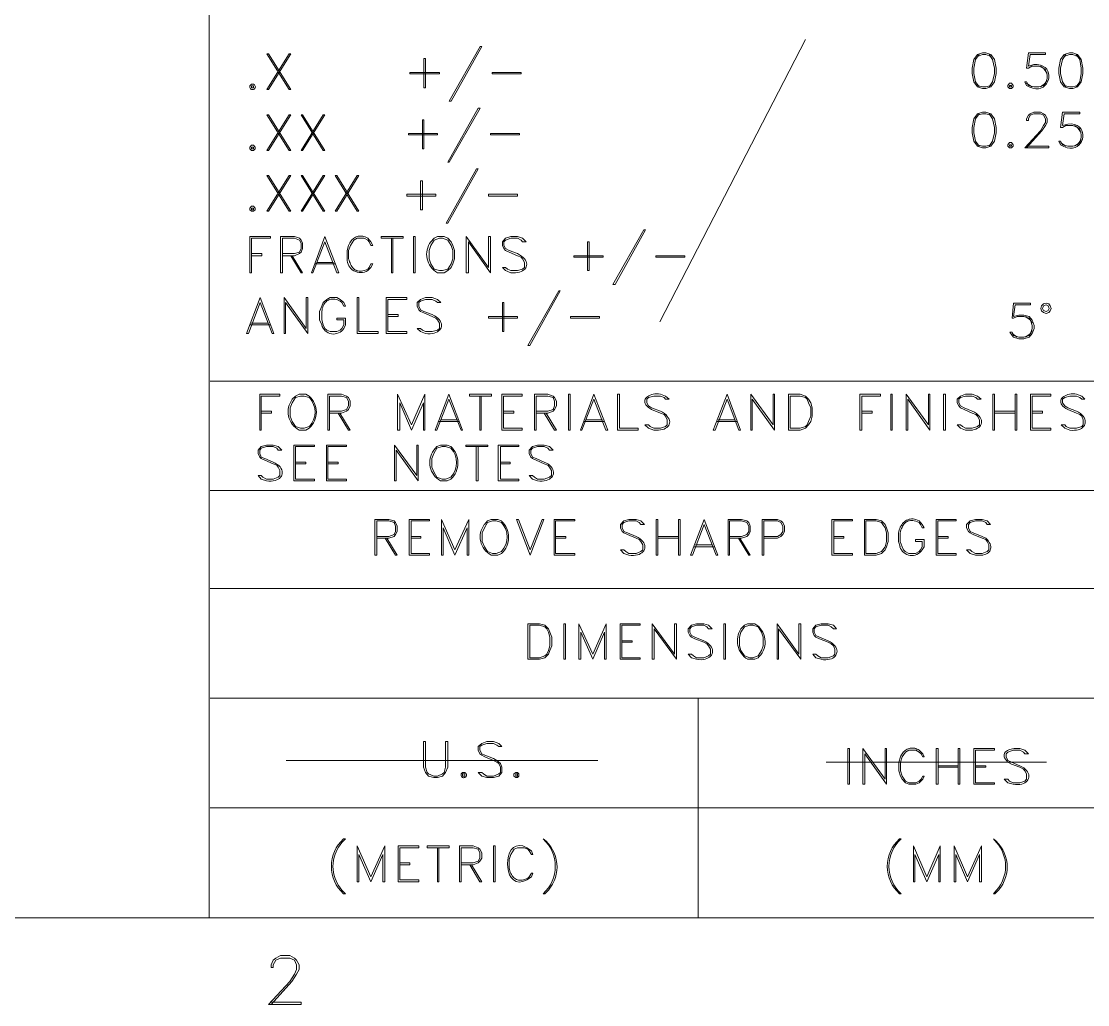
# Model space of a CAD drawing. Header units: inches. Extents: x 0 to 16.2, y 0 to 11.4.
# Drawn here: x 9.561 to 11.282, y 0.129 to 1.717 of the extents above; entities that cross this region are included whole.
import ezdxf

# ---------------------------------------------------------------- set-up
doc = ezdxf.new("R2010")
doc.units = ezdxf.units.IN
doc.header["$MEASUREMENT"] = 0
doc.layers.add('Color-7-Line_Weight-20', color=7, linetype='Continuous', lineweight=20)

msp = doc.modelspace()

# ---------------------------------------------------------------- linework, layer by layer
at = {"layer": 'Color-7-Line_Weight-20', "linetype": 'Continuous'}
for p, q in [((10.5917, 1.2317), (10.8267, 1.6875)), ((11.1917, 1.6108), (11.1833, 1.6167)), ((11.2467, 1.515), (11.2383, 1.5208)), ((10.0375, 1.3275), (10.065, 1.3275)), ((10.0342, 1.325), (10.0675, 1.325)), ((9.93, 1.2267), (9.9633, 1.2267)), ((9.9325, 1.2292), (9.96, 1.2292)), ((11.1683, 1.2067), (11.16, 1.2125)), ((11.4417, 1.1358), (9.8658, 1.1358)), ((11.1317, 1.0875), (11.165, 1.0875)), ((10.235, 1.0708), (10.2675, 1.0708)), ((10.2375, 1.0733), (10.265, 1.0733)), ((10.4683, 1.0708), (10.5017, 1.0708)), ((10.4717, 1.0733), (10.4992, 1.0733)), ((10.6833, 1.0708), (10.7167, 1.0708)), ((10.6858, 1.0733), (10.7133, 1.0733)), ((11.1317, 1.0842), (11.165, 1.0842)), ((11.4417, 0.9592), (9.8658, 0.9592)), ((10.5883, 0.885), (10.6217, 0.885)), ((10.5883, 0.8825), (10.6217, 0.8825)), ((10.6467, 0.8683), (10.6792, 0.8683)), ((10.6492, 0.8717), (10.6767, 0.8717)), ((11.4417, 0.8008), (9.8658, 0.8008)), ((11.4417, 0.6242), (9.8658, 0.6242)), ((10.6533, 0.6242), (10.6533, 0.2692)), ((9.9883, 0.5233), (10.4917, 0.5233)), ((10.86, 0.5208), (11.2158, 0.5208)), ((11.0408, 0.515), (11.0733, 0.515)), ((11.0408, 0.5125), (11.0733, 0.5125)), ((11.4417, 0.4467), (9.8658, 0.4467)), ((10.9783, 0.3967), (10.9808, 0.3967)), ((11.13, 0.3967), (11.135, 0.3908)), ((10.9783, 0.3083), (10.9808, 0.3083))]:
    msp.add_line(p, q, dxfattribs=at)
for points in [[(15.8942, 0.2692), (15.8942, 11.1742), (0.25, 11.1742), (0.25, 0.2692)], [(10.2517, 1.5875), (10.255, 1.5875), (10.3042, 1.6758), (10.3017, 1.6758)], [(9.9933, 1.6067), (9.9958, 1.6067), (9.96, 1.6642), (9.9575, 1.6642)], [(9.9933, 1.6642), (9.9575, 1.6067), (9.96, 1.6067), (9.9958, 1.6642)], [(10.2108, 1.6092), (10.2133, 1.6092), (10.2133, 1.6567), (10.2108, 1.6567)], [(11.1175, 1.6658), (11.1125, 1.6658), (11.1042, 1.6633), (11.0983, 1.655), (11.0958, 1.6408), (11.0958, 1.6325), (11.0983, 1.6192), (11.1042, 1.6108), (11.1125, 1.6083), (11.1175, 1.6083), (11.1258, 1.6108), (11.1317, 1.6192), (11.1342, 1.6325), (11.1342, 1.6408), (11.1317, 1.655), (11.1258, 1.6633)], [(11.2658, 1.6633), (11.2583, 1.6658), (11.2525, 1.6658), (11.2442, 1.6633), (11.2383, 1.655), (11.2358, 1.6408), (11.2358, 1.6325), (11.2383, 1.6192), (11.2442, 1.6108), (11.2525, 1.6083), (11.2583, 1.6083), (11.2658, 1.6108), (11.2717, 1.6192), (11.2742, 1.6325), (11.2742, 1.6408), (11.2717, 1.655)], [(10.2358, 1.6342), (10.2358, 1.6317), (10.1883, 1.6317), (10.1883, 1.6342)], [(10.3675, 1.6342), (10.3675, 1.6317), (10.3208, 1.6317), (10.3208, 1.6342)], [(9.9325, 1.615), (9.93, 1.6125), (9.9299, 1.6109), (9.93, 1.6096), (9.9303, 1.6085), (9.9308, 1.6076), (9.9315, 1.607), (9.9323, 1.6066), (9.9331, 1.6064), (9.934, 1.6064), (9.935, 1.6065), (9.9359, 1.6068), (9.9367, 1.6073), (9.9374, 1.6078), (9.938, 1.6085), (9.9385, 1.6092), (9.9387, 1.6101), (9.9388, 1.611), (9.9385, 1.612), (9.938, 1.613), (9.9371, 1.614), (9.9358, 1.615)], [(9.9358, 1.6092), (9.9358, 1.6125), (9.9325, 1.6125), (9.9325, 1.6092)], [(11.1533, 1.6133), (11.1533, 1.6108), (11.1558, 1.6083), (11.1592, 1.6083), (11.1617, 1.6108), (11.1617, 1.6133), (11.1592, 1.6167), (11.1558, 1.6167)], [(11.1592, 1.6108), (11.1592, 1.6133), (11.1558, 1.6133), (11.1558, 1.6108)], [(10.2492, 1.4892), (10.2517, 1.4892), (10.3017, 1.5767), (10.2983, 1.5767)], [(11.1175, 1.57), (11.1125, 1.57), (11.1042, 1.5675), (11.0983, 1.5592), (11.0958, 1.545), (11.0958, 1.5367), (11.0983, 1.5233), (11.1042, 1.515), (11.1125, 1.5125), (11.1175, 1.5125), (11.1258, 1.515), (11.1317, 1.5233), (11.1342, 1.5367), (11.1342, 1.545), (11.1317, 1.5592), (11.1258, 1.5675)], [(9.9933, 1.5083), (9.9958, 1.5083), (9.96, 1.5658), (9.9575, 1.5658)], [(9.9933, 1.5658), (9.9575, 1.5083), (9.96, 1.5083), (9.9958, 1.5658)], [(10.0483, 1.5083), (10.0508, 1.5083), (10.015, 1.5658), (10.0125, 1.5658)], [(10.0483, 1.5658), (10.0125, 1.5083), (10.015, 1.5083), (10.0508, 1.5658)], [(10.2083, 1.5108), (10.2108, 1.5108), (10.2108, 1.5575), (10.2083, 1.5575)], [(10.2325, 1.5358), (10.2325, 1.5333), (10.1858, 1.5333), (10.1858, 1.5358)], [(10.365, 1.5358), (10.365, 1.5333), (10.3183, 1.5333), (10.3183, 1.5358)], [(9.93, 1.5133), (9.93, 1.5108), (9.9325, 1.5083), (9.9358, 1.5083), (9.9383, 1.5108), (9.9383, 1.5133), (9.9358, 1.5167), (9.9325, 1.5167)], [(11.1533, 1.5175), (11.1533, 1.515), (11.1558, 1.5125), (11.1592, 1.5125), (11.1617, 1.515), (11.1617, 1.5175), (11.1592, 1.5208), (11.1558, 1.5208)], [(11.1592, 1.515), (11.1592, 1.5175), (11.1558, 1.5175), (11.1558, 1.515)], [(9.9358, 1.5108), (9.9358, 1.5133), (9.9325, 1.5133), (9.9325, 1.5108)], [(9.9933, 1.41), (9.9958, 1.41), (9.96, 1.4675), (9.9575, 1.4675)], [(9.9933, 1.4675), (9.9575, 1.41), (9.96, 1.41), (9.9958, 1.4675)], [(10.0483, 1.41), (10.0508, 1.41), (10.015, 1.4675), (10.0125, 1.4675)], [(10.0483, 1.4675), (10.0125, 1.41), (10.015, 1.41), (10.0508, 1.4675)], [(10.1033, 1.41), (10.1058, 1.41), (10.07, 1.4675), (10.0675, 1.4675)], [(10.1033, 1.4675), (10.0675, 1.41), (10.07, 1.41), (10.1058, 1.4675)], [(10.2467, 1.3908), (10.2492, 1.3908), (10.2983, 1.4783), (10.2958, 1.4783)], [(10.205, 1.4125), (10.2083, 1.4125), (10.2083, 1.4592), (10.205, 1.4592)], [(10.23, 1.4375), (10.23, 1.4342), (10.1833, 1.4342), (10.1833, 1.4375)], [(10.3617, 1.4375), (10.3617, 1.4342), (10.315, 1.4342), (10.315, 1.4375)], [(9.93, 1.415), (9.93, 1.4125), (9.9325, 1.41), (9.9358, 1.41), (9.9383, 1.4125), (9.9383, 1.415), (9.9358, 1.4183), (9.9325, 1.4183)], [(9.9358, 1.4125), (9.9358, 1.415), (9.9325, 1.415), (9.9325, 1.4125)], [(10.5158, 1.2917), (10.5192, 1.2917), (10.5683, 1.38), (10.5658, 1.38)], [(9.93, 1.3108), (9.93, 1.3692), (9.9633, 1.3692), (9.9633, 1.3667), (9.9325, 1.3667), (9.9325, 1.3108)], [(10.0292, 1.3108), (10.0508, 1.3692), (10.0733, 1.3108), (10.07, 1.3108), (10.0508, 1.3608), (10.0317, 1.3108)], [(10.1775, 1.3692), (10.1775, 1.3667), (10.1417, 1.3667), (10.1417, 1.3692)], [(10.1942, 1.3108), (10.1967, 1.3108), (10.1967, 1.3692), (10.1942, 1.3692)], [(10.2408, 1.3667), (10.2358, 1.3667), (10.2275, 1.3633), (10.2217, 1.355), (10.2192, 1.3467), (10.2192, 1.3333), (10.2217, 1.325), (10.2275, 1.3167), (10.2358, 1.3142), (10.2408, 1.3142), (10.2492, 1.3167), (10.255, 1.325), (10.2575, 1.3333), (10.2575, 1.3467), (10.255, 1.355), (10.2492, 1.3633)], [(10.2792, 1.3108), (10.2792, 1.3692), (10.315, 1.3192), (10.315, 1.3692), (10.3183, 1.3692), (10.3183, 1.3108), (10.2825, 1.3608), (10.2825, 1.3108)], [(10.3733, 1.3192), (10.37, 1.3167), (10.3617, 1.3142), (10.3508, 1.3142), (10.3458, 1.3167), (10.3425, 1.3192), (10.3375, 1.3192), (10.3425, 1.3142), (10.3508, 1.3108), (10.3548, 1.3105), (10.3584, 1.3106), (10.3618, 1.311), (10.3648, 1.3117), (10.3676, 1.3126), (10.37, 1.3138), (10.372, 1.3152), (10.3737, 1.3168), (10.3751, 1.3186), (10.376, 1.3205), (10.3765, 1.3225), (10.3767, 1.3246), (10.3764, 1.3268), (10.3757, 1.329), (10.3745, 1.3312), (10.3729, 1.3334), (10.3709, 1.3356), (10.3683, 1.3377), (10.3652, 1.3398), (10.3617, 1.3417), (10.3483, 1.3467), (10.3425, 1.35), (10.34, 1.355), (10.34, 1.3608), (10.3425, 1.3633), (10.3508, 1.3667), (10.3617, 1.3667), (10.3675, 1.3633), (10.37, 1.3608), (10.3758, 1.3608), (10.37, 1.3667), (10.3617, 1.3692), (10.3508, 1.3692), (10.3425, 1.3667), (10.3375, 1.3608), (10.3375, 1.355), (10.34, 1.35), (10.3425, 1.3467), (10.3483, 1.3442), (10.3617, 1.3383), (10.3675, 1.3358), (10.37, 1.3333), (10.3733, 1.3275)], [(10.475, 1.3142), (10.4775, 1.3142), (10.4775, 1.3608), (10.475, 1.3608)], [(10.5, 1.3383), (10.5, 1.3358), (10.4525, 1.3358), (10.4525, 1.3383)], [(10.6317, 1.3383), (10.6317, 1.3358), (10.585, 1.3358), (10.585, 1.3383)], [(10.3783, 1.1933), (10.3817, 1.1933), (10.4308, 1.2817), (10.4283, 1.2817)], [(9.9242, 1.2125), (9.9467, 1.2708), (9.9683, 1.2125), (9.9658, 1.2125), (9.9467, 1.2625), (9.9275, 1.2125)], [(9.985, 1.2125), (9.985, 1.2708), (10.0208, 1.2208), (10.0208, 1.2708), (10.0233, 1.2708), (10.0233, 1.2125), (9.9875, 1.2625), (9.9875, 1.2125)], [(10.1058, 1.2708), (10.1058, 1.2158), (10.1367, 1.2158), (10.1367, 1.2125), (10.1033, 1.2125), (10.1033, 1.2708)], [(10.1833, 1.2708), (10.15, 1.2708), (10.15, 1.2125), (10.1833, 1.2125), (10.1833, 1.2158), (10.1525, 1.2158), (10.1525, 1.2675), (10.1833, 1.2675)], [(10.2242, 1.24), (10.23, 1.2375), (10.2325, 1.235), (10.2358, 1.2292), (10.2358, 1.2208), (10.2325, 1.2183), (10.2242, 1.2158), (10.2133, 1.2158), (10.2083, 1.2183), (10.205, 1.2208), (10.2, 1.2208), (10.205, 1.2158), (10.2133, 1.2125), (10.2173, 1.2122), (10.2209, 1.2123), (10.2243, 1.2127), (10.2274, 1.2133), (10.2301, 1.2143), (10.2325, 1.2155), (10.2345, 1.2169), (10.2362, 1.2185), (10.2376, 1.2202), (10.2385, 1.2221), (10.2391, 1.2242), (10.2392, 1.2263), (10.2389, 1.2284), (10.2382, 1.2307), (10.237, 1.2329), (10.2354, 1.2351), (10.2334, 1.2373), (10.2308, 1.2394), (10.2277, 1.2414), (10.2242, 1.2433), (10.2108, 1.2483), (10.205, 1.2508), (10.2025, 1.2567), (10.2025, 1.2625), (10.205, 1.265), (10.2133, 1.2675), (10.2242, 1.2675), (10.23, 1.265), (10.2325, 1.2625), (10.2383, 1.2625), (10.2325, 1.2675), (10.2242, 1.2708), (10.2133, 1.2708), (10.205, 1.2675), (10.2, 1.2625), (10.2, 1.2567), (10.2025, 1.2508), (10.205, 1.2483), (10.2108, 1.2458)], [(10.3375, 1.2158), (10.34, 1.2158), (10.34, 1.2625), (10.3375, 1.2625)], [(11.2217, 1.2575), (11.2192, 1.2608), (11.215, 1.2617), (11.2108, 1.2608), (11.2075, 1.2575), (11.2067, 1.2533), (11.2075, 1.2492), (11.2108, 1.2467), (11.215, 1.245), (11.2192, 1.2467), (11.2217, 1.2492), (11.2233, 1.2533)], [(11.2183, 1.2575), (11.215, 1.2592), (11.2108, 1.2575), (11.2092, 1.2533), (11.2108, 1.25), (11.215, 1.2483), (11.2183, 1.25), (11.22, 1.2533)], [(10.3617, 1.24), (10.3617, 1.2375), (10.315, 1.2375), (10.315, 1.24)], [(10.4942, 1.24), (10.4942, 1.2375), (10.4475, 1.2375), (10.4475, 1.24)], [(9.9458, 1.0567), (9.9458, 1.115), (9.9783, 1.115), (9.9783, 1.1117), (9.9483, 1.1117), (9.9483, 1.0567)], [(10.1683, 1.0567), (10.1683, 1.115), (10.1908, 1.065), (10.2125, 1.115), (10.2125, 1.0567), (10.21, 1.0567), (10.21, 1.1008), (10.1908, 1.0567), (10.1717, 1.1008), (10.1717, 1.0567)], [(10.2292, 1.0567), (10.2508, 1.115), (10.2733, 1.0567), (10.2708, 1.0567), (10.2508, 1.1067), (10.2317, 1.0567)], [(10.32, 1.115), (10.32, 1.1117), (10.2842, 1.1117), (10.2842, 1.115)], [(10.3692, 1.115), (10.3367, 1.115), (10.3367, 1.0567), (10.3692, 1.0567), (10.3692, 1.06), (10.3392, 1.06), (10.3392, 1.1117), (10.3692, 1.1117)], [(10.4442, 1.0567), (10.4467, 1.0567), (10.4467, 1.115), (10.4442, 1.115)], [(10.4633, 1.0567), (10.485, 1.115), (10.5075, 1.0567), (10.5042, 1.0567), (10.485, 1.1067), (10.4658, 1.0567)], [(10.5267, 1.115), (10.5267, 1.06), (10.5567, 1.06), (10.5567, 1.0567), (10.5233, 1.0567), (10.5233, 1.115)], [(10.5925, 1.0842), (10.5983, 1.0817), (10.6008, 1.0792), (10.6033, 1.0733), (10.6033, 1.065), (10.6008, 1.0625), (10.5925, 1.06), (10.5817, 1.06), (10.5758, 1.0625), (10.5733, 1.065), (10.5675, 1.065), (10.5733, 1.06), (10.5817, 1.0567), (10.5857, 1.0564), (10.5894, 1.0565), (10.5928, 1.0569), (10.5958, 1.0576), (10.5986, 1.0585), (10.6009, 1.0597), (10.603, 1.061), (10.6046, 1.0626), (10.6059, 1.0643), (10.6068, 1.0661), (10.6073, 1.0681), (10.6075, 1.0702), (10.6071, 1.0723), (10.6064, 1.0745), (10.6052, 1.0767), (10.6036, 1.0789), (10.6016, 1.0812), (10.599, 1.0833), (10.596, 1.0855), (10.5925, 1.0875), (10.5783, 1.0925), (10.5733, 1.0958), (10.5708, 1.1008), (10.5708, 1.1067), (10.5733, 1.1092), (10.5817, 1.1117), (10.5925, 1.1117), (10.5983, 1.1092), (10.6008, 1.1067), (10.6067, 1.1067), (10.6008, 1.1117), (10.5925, 1.115), (10.5895, 1.1153), (10.5866, 1.1154), (10.5837, 1.1152), (10.581, 1.1148), (10.5785, 1.1142), (10.5761, 1.1133), (10.5739, 1.1123), (10.572, 1.1111), (10.5704, 1.1098), (10.569, 1.1083), (10.568, 1.1068), (10.5673, 1.1051), (10.5671, 1.1033), (10.5672, 1.1015), (10.5678, 1.0996), (10.5688, 1.0977), (10.5704, 1.0958), (10.5725, 1.0938), (10.5751, 1.0919), (10.5783, 1.09)], [(10.6775, 1.0567), (10.7, 1.115), (10.7217, 1.0567), (10.7192, 1.0567), (10.7, 1.1067), (10.6808, 1.0567)], [(10.7383, 1.0567), (10.7383, 1.115), (10.7742, 1.065), (10.7742, 1.115), (10.7767, 1.115), (10.7767, 1.0567), (10.7408, 1.1067), (10.7408, 1.0567)], [(10.7992, 1.0567), (10.8183, 1.0567), (10.8267, 1.06), (10.8317, 1.065), (10.835, 1.0708), (10.8375, 1.0792), (10.8375, 1.0925), (10.835, 1.1008), (10.8317, 1.1067), (10.8267, 1.1117), (10.8183, 1.115), (10.7992, 1.115)], [(10.8017, 1.06), (10.8183, 1.06), (10.8267, 1.0625), (10.8292, 1.065), (10.8317, 1.0708), (10.835, 1.0792), (10.835, 1.0925), (10.8317, 1.1008), (10.8292, 1.1067), (10.8267, 1.1092), (10.8183, 1.1117), (10.8017, 1.1117)], [(10.9142, 1.0567), (10.9142, 1.115), (10.9475, 1.115), (10.9475, 1.1117), (10.9175, 1.1117), (10.9175, 1.0567)], [(10.9642, 1.0567), (10.9667, 1.0567), (10.9667, 1.115), (10.9642, 1.115)], [(10.9892, 1.0567), (10.9892, 1.115), (11.025, 1.065), (11.025, 1.115), (11.0275, 1.115), (11.0275, 1.0567), (10.9917, 1.1067), (10.9917, 1.0567)], [(11.0492, 1.0567), (11.0525, 1.0567), (11.0525, 1.115), (11.0492, 1.115)], [(11.1075, 1.065), (11.1042, 1.0625), (11.0958, 1.06), (11.085, 1.06), (11.08, 1.0625), (11.0767, 1.065), (11.0717, 1.065), (11.0767, 1.06), (11.085, 1.0567), (11.0889, 1.0564), (11.0926, 1.0564), (11.096, 1.0568), (11.099, 1.0575), (11.1017, 1.0584), (11.1041, 1.0596), (11.1062, 1.061), (11.1079, 1.0626), (11.1092, 1.0644), (11.1102, 1.0663), (11.1107, 1.0683), (11.1109, 1.0704), (11.1106, 1.0726), (11.1099, 1.0748), (11.1087, 1.0771), (11.1071, 1.0793), (11.105, 1.0815), (11.1025, 1.0836), (11.0994, 1.0856), (11.0958, 1.0875), (11.0825, 1.0925), (11.0767, 1.0958), (11.0742, 1.1008), (11.0742, 1.1067), (11.0767, 1.1092), (11.085, 1.1117), (11.0958, 1.1117), (11.1017, 1.1092), (11.1042, 1.1067), (11.11, 1.1067), (11.1042, 1.1117), (11.0958, 1.115), (11.085, 1.115), (11.0767, 1.1117), (11.0717, 1.1067), (11.0717, 1.1008), (11.0742, 1.0958), (11.0767, 1.0925), (11.0825, 1.09), (11.0958, 1.0842), (11.1017, 1.0817), (11.1042, 1.0792), (11.1075, 1.0733)], [(11.1292, 1.0567), (11.1317, 1.0567), (11.1317, 1.115), (11.1292, 1.115)], [(11.165, 1.0567), (11.1675, 1.0567), (11.1675, 1.115), (11.165, 1.115)], [(11.2225, 1.115), (11.19, 1.115), (11.19, 1.0567), (11.2225, 1.0567), (11.2225, 1.06), (11.1925, 1.06), (11.1925, 1.1117), (11.2225, 1.1117)], [(11.2642, 1.0842), (11.2692, 1.0817), (11.2725, 1.0792), (11.275, 1.0733), (11.275, 1.065), (11.2725, 1.0625), (11.2642, 1.06), (11.2533, 1.06), (11.2475, 1.0625), (11.245, 1.065), (11.2392, 1.065), (11.245, 1.06), (11.2533, 1.0567), (11.2572, 1.0563), (11.2608, 1.0564), (11.2641, 1.0567), (11.267, 1.0574), (11.2697, 1.0583), (11.272, 1.0594), (11.2739, 1.0608), (11.2755, 1.0624), (11.2768, 1.0642), (11.2777, 1.0661), (11.2782, 1.0681), (11.2783, 1.0702), (11.278, 1.0724), (11.2773, 1.0746), (11.2762, 1.0769), (11.2747, 1.0791), (11.2727, 1.0813), (11.2703, 1.0835), (11.2675, 1.0855), (11.2642, 1.0875), (11.25, 1.0925), (11.245, 1.0958), (11.2417, 1.1008), (11.2417, 1.1067), (11.245, 1.1092), (11.2533, 1.1117), (11.2642, 1.1117), (11.2692, 1.1092), (11.2725, 1.1067), (11.2775, 1.1067), (11.2725, 1.1117), (11.2642, 1.115), (11.2612, 1.1154), (11.2582, 1.1154), (11.2554, 1.1152), (11.2527, 1.1148), (11.2501, 1.1142), (11.2477, 1.1133), (11.2455, 1.1123), (11.2436, 1.111), (11.2419, 1.1097), (11.2406, 1.1082), (11.2395, 1.1066), (11.2389, 1.1049), (11.2386, 1.1031), (11.2387, 1.1013), (11.2393, 1.0994), (11.2404, 1.0975), (11.2419, 1.0956), (11.244, 1.0937), (11.2467, 1.0918), (11.25, 1.09)], [(9.9675, 1.0025), (9.9733, 1), (9.9758, 0.9967), (9.9783, 0.9917), (9.9783, 0.9833), (9.9758, 0.9808), (9.9675, 0.9775), (9.9567, 0.9775), (9.9508, 0.9808), (9.9483, 0.9833), (9.9433, 0.9833), (9.9483, 0.9775), (9.9567, 0.975), (9.9606, 0.9745), (9.9643, 0.9745), (9.9676, 0.9747), (9.9707, 0.9753), (9.9734, 0.9762), (9.9757, 0.9774), (9.9778, 0.9788), (9.9794, 0.9805), (9.9807, 0.9823), (9.9816, 0.9842), (9.9821, 0.9863), (9.9822, 0.9884), (9.9819, 0.9906), (9.9812, 0.9928), (9.98, 0.9951), (9.9785, 0.9972), (9.9764, 0.9994), (9.9739, 1.0014), (9.9709, 1.0033), (9.9675, 1.005), (9.9542, 1.0108), (9.9483, 1.0133), (9.9458, 1.0192), (9.9458, 1.0242), (9.9483, 1.0275), (9.9567, 1.03), (9.9675, 1.03), (9.9733, 1.0275), (9.9758, 1.0242), (9.9817, 1.0242), (9.9758, 1.03), (9.9675, 1.0325), (9.9567, 1.0325), (9.9483, 1.03), (9.9433, 1.0242), (9.9433, 1.0192), (9.9458, 1.0133), (9.9483, 1.0108), (9.9542, 1.0083)], [(10.0342, 1.0325), (10.0008, 1.0325), (10.0008, 0.975), (10.0342, 0.975), (10.0342, 0.9775), (10.0033, 0.9775), (10.0033, 1.03), (10.0342, 1.03)], [(10.0858, 1.0325), (10.0533, 1.0325), (10.0533, 0.975), (10.0858, 0.975), (10.0858, 0.9775), (10.0558, 0.9775), (10.0558, 1.03), (10.0858, 1.03)], [(10.1633, 0.975), (10.1633, 1.0325), (10.1992, 0.9833), (10.1992, 1.0325), (10.2017, 1.0325), (10.2017, 0.975), (10.1658, 1.0242), (10.1658, 0.975)], [(10.3142, 1.0325), (10.3142, 1.03), (10.2783, 1.03), (10.2783, 1.0325)], [(10.3642, 1.0325), (10.3308, 1.0325), (10.3308, 0.975), (10.3642, 0.975), (10.3642, 0.9775), (10.3342, 0.9775), (10.3342, 1.03), (10.3642, 1.03)], [(10.405, 1.0025), (10.4108, 1), (10.4133, 0.9967), (10.4167, 0.9917), (10.4167, 0.9833), (10.4133, 0.9808), (10.405, 0.9775), (10.3942, 0.9775), (10.3892, 0.9808), (10.3858, 0.9833), (10.3808, 0.9833), (10.3858, 0.9775), (10.3942, 0.975), (10.3981, 0.9745), (10.4018, 0.9744), (10.4051, 0.9747), (10.4081, 0.9753), (10.4109, 0.9763), (10.4133, 0.9775), (10.4153, 0.9789), (10.417, 0.9806), (10.4183, 0.9824), (10.4192, 0.9844), (10.4198, 0.9864), (10.4199, 0.9886), (10.4196, 0.9908), (10.4189, 0.993), (10.4178, 0.9953), (10.4162, 0.9974), (10.4141, 0.9995), (10.4116, 1.0015), (10.4085, 1.0033), (10.405, 1.005), (10.3917, 1.0108), (10.3858, 1.0133), (10.3833, 1.0192), (10.3833, 1.0242), (10.3858, 1.0275), (10.3942, 1.03), (10.405, 1.03), (10.4108, 1.0275), (10.4133, 1.0242), (10.4192, 1.0242), (10.4133, 1.03), (10.405, 1.0325), (10.3942, 1.0325), (10.3858, 1.03), (10.3808, 1.0242), (10.3808, 1.0192), (10.3833, 1.0133), (10.3858, 1.0108), (10.3917, 1.0083)], [(10.22, 0.9125), (10.1867, 0.9125), (10.1867, 0.855), (10.22, 0.855), (10.22, 0.8575), (10.19, 0.8575), (10.19, 0.91), (10.22, 0.91)], [(10.2392, 0.855), (10.2392, 0.9125), (10.2608, 0.8633), (10.2833, 0.9125), (10.2833, 0.855), (10.2808, 0.855), (10.2808, 0.8992), (10.2608, 0.855), (10.2417, 0.8992), (10.2417, 0.855)], [(10.3633, 0.9125), (10.3825, 0.8633), (10.4017, 0.9125), (10.4042, 0.9125), (10.3825, 0.855), (10.36, 0.9125)], [(10.4542, 0.9125), (10.4208, 0.9125), (10.4208, 0.855), (10.4542, 0.855), (10.4542, 0.8575), (10.4233, 0.8575), (10.4233, 0.91), (10.4542, 0.91)], [(10.5533, 0.8825), (10.5583, 0.88), (10.5608, 0.8767), (10.5642, 0.8717), (10.5642, 0.8633), (10.5608, 0.8608), (10.5533, 0.8575), (10.5417, 0.8575), (10.5367, 0.8608), (10.5333, 0.8633), (10.5283, 0.8633), (10.5333, 0.8575), (10.5417, 0.855), (10.5455, 0.8545), (10.5491, 0.8544), (10.5524, 0.8547), (10.5554, 0.8553), (10.5581, 0.8561), (10.5605, 0.8573), (10.5625, 0.8586), (10.5642, 0.8602), (10.5656, 0.8619), (10.5666, 0.8639), (10.5672, 0.8659), (10.5674, 0.868), (10.5672, 0.8702), (10.5666, 0.8724), (10.5656, 0.8747), (10.5641, 0.8769), (10.5621, 0.879), (10.5597, 0.8811), (10.5568, 0.8831), (10.5533, 0.885), (10.5392, 0.8908), (10.5333, 0.8933), (10.5308, 0.8992), (10.5308, 0.9042), (10.5333, 0.9075), (10.5417, 0.91), (10.5533, 0.91), (10.5583, 0.9075), (10.5608, 0.9042), (10.5667, 0.9042), (10.5608, 0.91), (10.5533, 0.9125), (10.5417, 0.9125), (10.5333, 0.91), (10.5283, 0.9042), (10.5283, 0.8992), (10.5308, 0.8933), (10.5333, 0.8908), (10.5392, 0.8883)], [(10.5858, 0.855), (10.5883, 0.855), (10.5883, 0.9125), (10.5858, 0.9125)], [(10.6217, 0.855), (10.6242, 0.855), (10.6242, 0.9125), (10.6217, 0.9125)], [(10.6408, 0.855), (10.6633, 0.9125), (10.685, 0.855), (10.6825, 0.855), (10.6633, 0.9042), (10.6442, 0.855)], [(10.9025, 0.9125), (10.8692, 0.9125), (10.8692, 0.855), (10.9025, 0.855), (10.9025, 0.8575), (10.8725, 0.8575), (10.8725, 0.91), (10.9025, 0.91)], [(10.9217, 0.855), (10.9408, 0.855), (10.9492, 0.8575), (10.955, 0.8633), (10.9575, 0.8683), (10.96, 0.8767), (10.96, 0.8908), (10.9575, 0.8992), (10.955, 0.9042), (10.9492, 0.91), (10.9408, 0.9125), (10.9217, 0.9125)], [(11.07, 0.9125), (11.0375, 0.9125), (11.0375, 0.855), (11.07, 0.855), (11.07, 0.8575), (11.04, 0.8575), (11.04, 0.91), (11.07, 0.91)], [(11.1117, 0.8825), (11.1175, 0.88), (11.12, 0.8767), (11.1225, 0.8717), (11.1225, 0.8633), (11.12, 0.8608), (11.1117, 0.8575), (11.1008, 0.8575), (11.095, 0.8608), (11.0925, 0.8633), (11.0867, 0.8633), (11.0925, 0.8575), (11.1008, 0.855), (11.1041, 0.8547), (11.1072, 0.8546), (11.1102, 0.8547), (11.1129, 0.8551), (11.1154, 0.8557), (11.1176, 0.8565), (11.1196, 0.8574), (11.1214, 0.8586), (11.1228, 0.8599), (11.124, 0.8614), (11.1249, 0.863), (11.1255, 0.8648), (11.1258, 0.8666), (11.1257, 0.8686), (11.1253, 0.8708), (11.1245, 0.873), (11.1233, 0.8752), (11.1218, 0.8776), (11.1199, 0.88), (11.1175, 0.8825), (11.1117, 0.885), (11.0975, 0.8908), (11.0925, 0.8933), (11.09, 0.8992), (11.09, 0.9042), (11.0925, 0.9075), (11.1008, 0.91), (11.1117, 0.91), (11.1175, 0.9075), (11.12, 0.9042), (11.125, 0.9042), (11.12, 0.91), (11.1117, 0.9125), (11.1008, 0.9125), (11.0925, 0.91), (11.0867, 0.9042), (11.0867, 0.8992), (11.09, 0.8933), (11.0925, 0.8908), (11.0975, 0.8883)], [(10.9242, 0.8575), (10.9408, 0.8575), (10.9492, 0.8608), (10.9517, 0.8633), (10.955, 0.8683), (10.9575, 0.8767), (10.9575, 0.8908), (10.955, 0.8992), (10.9517, 0.9042), (10.9492, 0.9075), (10.9408, 0.91), (10.9242, 0.91)], [(10.3783, 0.6867), (10.3975, 0.6867), (10.4058, 0.6892), (10.4117, 0.695), (10.4142, 0.7008), (10.4175, 0.7083), (10.4175, 0.7225), (10.4142, 0.7308), (10.4117, 0.7358), (10.4058, 0.7417), (10.3975, 0.7442), (10.3783, 0.7442)], [(10.3817, 0.6892), (10.3975, 0.6892), (10.4058, 0.6925), (10.4092, 0.695), (10.4117, 0.7008), (10.4142, 0.7083), (10.4142, 0.7225), (10.4117, 0.7308), (10.4092, 0.7358), (10.4058, 0.7392), (10.3975, 0.7417), (10.3817, 0.7417)], [(10.4367, 0.6867), (10.4392, 0.6867), (10.4392, 0.7442), (10.4367, 0.7442)], [(10.4608, 0.6867), (10.4608, 0.7442), (10.4833, 0.695), (10.505, 0.7442), (10.505, 0.6867), (10.5025, 0.6867), (10.5025, 0.7308), (10.4833, 0.6867), (10.4642, 0.7308), (10.4642, 0.6867)], [(10.56, 0.7442), (10.5275, 0.7442), (10.5275, 0.6867), (10.56, 0.6867), (10.56, 0.6892), (10.53, 0.6892), (10.53, 0.7417), (10.56, 0.7417)], [(10.5792, 0.6867), (10.5792, 0.7442), (10.615, 0.695), (10.615, 0.7442), (10.6183, 0.7442), (10.6183, 0.6867), (10.5825, 0.7358), (10.5825, 0.6867)], [(10.6625, 0.7142), (10.6675, 0.7117), (10.67, 0.7083), (10.6733, 0.7033), (10.6733, 0.695), (10.67, 0.6925), (10.6625, 0.6892), (10.6508, 0.6892), (10.6458, 0.6925), (10.6425, 0.695), (10.6375, 0.695), (10.6425, 0.6892), (10.6508, 0.6867), (10.6547, 0.6862), (10.6582, 0.6861), (10.6615, 0.6864), (10.6645, 0.6869), (10.6672, 0.6878), (10.6696, 0.6889), (10.6717, 0.6903), (10.6734, 0.6919), (10.6748, 0.6936), (10.6758, 0.6955), (10.6764, 0.6975), (10.6766, 0.6997), (10.6764, 0.7019), (10.6758, 0.7041), (10.6747, 0.7063), (10.6732, 0.7085), (10.6713, 0.7107), (10.6688, 0.7128), (10.6659, 0.7148), (10.6625, 0.7167), (10.6483, 0.7225), (10.6425, 0.725), (10.64, 0.7308), (10.64, 0.7358), (10.6425, 0.7392), (10.6508, 0.7417), (10.6625, 0.7417), (10.6675, 0.7392), (10.67, 0.7358), (10.6758, 0.7358), (10.67, 0.7417), (10.6625, 0.7442), (10.6508, 0.7442), (10.6425, 0.7417), (10.6375, 0.7358), (10.6375, 0.7308), (10.64, 0.725), (10.6425, 0.7225), (10.6483, 0.72)], [(10.695, 0.6867), (10.6975, 0.6867), (10.6975, 0.7442), (10.695, 0.7442)], [(10.7417, 0.7417), (10.7367, 0.7417), (10.7283, 0.7392), (10.7225, 0.7308), (10.72, 0.7225), (10.72, 0.7083), (10.7225, 0.7008), (10.7283, 0.6925), (10.7367, 0.6892), (10.7417, 0.6892), (10.75, 0.6925), (10.7558, 0.7008), (10.7583, 0.7083), (10.7583, 0.7225), (10.7558, 0.7308), (10.75, 0.7392)], [(10.7808, 0.6867), (10.7808, 0.7442), (10.8158, 0.695), (10.8158, 0.7442), (10.8192, 0.7442), (10.8192, 0.6867), (10.7833, 0.7358), (10.7833, 0.6867)], [(10.8633, 0.7142), (10.8683, 0.7117), (10.8717, 0.7083), (10.8742, 0.7033), (10.8742, 0.695), (10.8717, 0.6925), (10.8633, 0.6892), (10.8517, 0.6892), (10.8467, 0.6925), (10.8433, 0.695), (10.8383, 0.695), (10.8433, 0.6892), (10.8517, 0.6867), (10.8556, 0.6861), (10.8593, 0.686), (10.8626, 0.6863), (10.8656, 0.6868), (10.8684, 0.6877), (10.8707, 0.6888), (10.8728, 0.6902), (10.8745, 0.6918), (10.8758, 0.6935), (10.8767, 0.6955), (10.8773, 0.6975), (10.8775, 0.6996), (10.8772, 0.7019), (10.8766, 0.7041), (10.8755, 0.7063), (10.874, 0.7086), (10.872, 0.7107), (10.8696, 0.7128), (10.8667, 0.7148), (10.8633, 0.7167), (10.8492, 0.7225), (10.8433, 0.725), (10.8408, 0.7308), (10.8408, 0.7358), (10.8433, 0.7392), (10.8517, 0.7417), (10.8633, 0.7417), (10.8683, 0.7392), (10.8717, 0.7358), (10.8767, 0.7358), (10.8717, 0.7417), (10.8633, 0.7442), (10.8517, 0.7442), (10.8433, 0.7417), (10.8383, 0.7358), (10.8383, 0.7308), (10.8408, 0.725), (10.8433, 0.7225), (10.8492, 0.72)], [(10.21, 0.5125), (10.2133, 0.5042), (10.2183, 0.4983), (10.2267, 0.4958), (10.2325, 0.4958), (10.2408, 0.4983), (10.2458, 0.5042), (10.2492, 0.5125), (10.2492, 0.5542), (10.2458, 0.5542), (10.2458, 0.5125), (10.2433, 0.5042), (10.2408, 0.5017), (10.2325, 0.4983), (10.2267, 0.4983), (10.2183, 0.5017), (10.2158, 0.5042), (10.2133, 0.5125), (10.2133, 0.5542), (10.21, 0.5542)], [(10.3233, 0.5233), (10.3283, 0.5208), (10.3317, 0.5183), (10.3342, 0.5125), (10.3342, 0.5042), (10.3317, 0.5017), (10.3233, 0.4983), (10.3125, 0.4983), (10.3067, 0.5017), (10.3042, 0.5042), (10.2983, 0.5042), (10.3042, 0.4983), (10.3125, 0.4958), (10.3233, 0.4958), (10.3317, 0.4983), (10.3367, 0.5042), (10.3367, 0.5125), (10.3342, 0.5183), (10.3283, 0.5233), (10.3233, 0.5267), (10.3092, 0.5317), (10.3042, 0.5342), (10.3008, 0.54), (10.3008, 0.5458), (10.3042, 0.5483), (10.3125, 0.5508), (10.3233, 0.5508), (10.3283, 0.5483), (10.3317, 0.5458), (10.3367, 0.5458), (10.3317, 0.5508), (10.3233, 0.5542), (10.3125, 0.5542), (10.3042, 0.5508), (10.2983, 0.5458), (10.2983, 0.54), (10.3008, 0.5342), (10.3042, 0.5317), (10.3092, 0.5292)], [(10.895, 0.485), (10.8975, 0.485), (10.8975, 0.5425), (10.895, 0.5425)], [(10.9192, 0.485), (10.9192, 0.5425), (10.955, 0.4933), (10.955, 0.5425), (10.9575, 0.5425), (10.9575, 0.485), (10.9225, 0.5342), (10.9225, 0.485)], [(11.0158, 0.5292), (11.0133, 0.5342), (11.01, 0.5367), (11.005, 0.54), (10.9933, 0.54), (10.9883, 0.5367), (10.9825, 0.5292), (10.98, 0.5208), (10.98, 0.5067), (10.9825, 0.4983), (10.9883, 0.49), (10.9933, 0.4875), (11.005, 0.4875), (11.01, 0.49), (11.0133, 0.4933), (11.0158, 0.4983), (11.0183, 0.4983), (11.0158, 0.4933), (11.01, 0.4875), (11.005, 0.485), (10.9933, 0.485), (10.9883, 0.4875), (10.9825, 0.4933), (10.98, 0.4983), (10.9775, 0.5067), (10.9775, 0.5208), (10.98, 0.5292), (10.9807, 0.531), (10.9816, 0.5326), (10.9826, 0.5342), (10.9837, 0.5357), (10.9849, 0.5371), (10.9862, 0.5384), (10.9876, 0.5395), (10.9891, 0.5405), (10.9907, 0.5414), (10.9923, 0.5421), (10.994, 0.5427), (10.9957, 0.5431), (10.9975, 0.5434), (10.9993, 0.5434), (11.0011, 0.5433), (11.0029, 0.5431), (11.0047, 0.5426), (11.0065, 0.5419), (11.0083, 0.5411), (11.01, 0.54), (11.0158, 0.5342), (11.0183, 0.5292)], [(11.0375, 0.485), (11.0408, 0.485), (11.0408, 0.5425), (11.0375, 0.5425)], [(11.0733, 0.485), (11.0758, 0.485), (11.0758, 0.5425), (11.0733, 0.5425)], [(11.1317, 0.5425), (11.0983, 0.5425), (11.0983, 0.485), (11.1317, 0.485), (11.1317, 0.4875), (11.1008, 0.4875), (11.1008, 0.54), (11.1317, 0.54)], [(11.1592, 0.5175), (11.1725, 0.5125), (11.1783, 0.5092), (11.1808, 0.5067), (11.1833, 0.5017), (11.1833, 0.4933), (11.1808, 0.49), (11.1725, 0.4875), (11.1617, 0.4875), (11.1558, 0.49), (11.1533, 0.4933), (11.1475, 0.4933), (11.1533, 0.4875), (11.1617, 0.485), (11.1656, 0.4845), (11.1693, 0.4845), (11.1726, 0.4847), (11.1757, 0.4853), (11.1784, 0.4862), (11.1807, 0.4874), (11.1828, 0.4888), (11.1844, 0.4905), (11.1857, 0.4923), (11.1866, 0.4942), (11.1871, 0.4963), (11.1872, 0.4984), (11.1869, 0.5006), (11.1862, 0.5028), (11.185, 0.5051), (11.1835, 0.5072), (11.1814, 0.5094), (11.1789, 0.5114), (11.1759, 0.5133), (11.1725, 0.515), (11.1592, 0.5208), (11.1533, 0.5233), (11.1508, 0.5292), (11.1508, 0.5342), (11.1533, 0.5367), (11.1617, 0.54), (11.1725, 0.54), (11.1783, 0.5367), (11.1808, 0.5342), (11.1867, 0.5342), (11.1808, 0.54), (11.1725, 0.5425), (11.1703, 0.5428), (11.168, 0.5429), (11.1657, 0.5429), (11.1633, 0.5427), (11.161, 0.5424), (11.1587, 0.5419), (11.1566, 0.5413), (11.1546, 0.5406), (11.1527, 0.5396), (11.1511, 0.5386), (11.1497, 0.5374), (11.1485, 0.5361), (11.1477, 0.5346), (11.1472, 0.533), (11.1471, 0.5313), (11.1474, 0.5294), (11.1481, 0.5275), (11.1493, 0.5254), (11.1511, 0.5232), (11.1533, 0.5208)], [(10.2733, 0.5042), (10.2708, 0.5017), (10.2707, 0.5001), (10.2708, 0.4987), (10.2712, 0.4977), (10.2717, 0.4968), (10.2723, 0.4962), (10.2731, 0.4958), (10.274, 0.4956), (10.2749, 0.4956), (10.2758, 0.4957), (10.2767, 0.496), (10.2775, 0.4964), (10.2783, 0.497), (10.2789, 0.4977), (10.2793, 0.4984), (10.2796, 0.4993), (10.2796, 0.5002), (10.2793, 0.5011), (10.2788, 0.5021), (10.2779, 0.5031), (10.2767, 0.5042)], [(10.2767, 0.4983), (10.2767, 0.5017), (10.2733, 0.5017), (10.2733, 0.4983)], [(10.3558, 0.5017), (10.3558, 0.4983), (10.3592, 0.4958), (10.3617, 0.4958), (10.3642, 0.4983), (10.3642, 0.5017), (10.3617, 0.5042), (10.3592, 0.5042)], [(10.3617, 0.4983), (10.3617, 0.5017), (10.3592, 0.5017), (10.3592, 0.4983)], [(10.1033, 0.3275), (10.1033, 0.3858), (10.125, 0.3358), (10.1475, 0.3858), (10.1475, 0.3275), (10.1442, 0.3275), (10.1442, 0.3717), (10.125, 0.3275), (10.1058, 0.3717), (10.1058, 0.3275)], [(10.2025, 0.3858), (10.1692, 0.3858), (10.1692, 0.3275), (10.2025, 0.3275), (10.2025, 0.3308), (10.1717, 0.3308), (10.1717, 0.3825), (10.2025, 0.3825)], [(10.2517, 0.3858), (10.2517, 0.3825), (10.2158, 0.3825), (10.2158, 0.3858)], [(10.3233, 0.3275), (10.3258, 0.3275), (10.3258, 0.3858), (10.3233, 0.3858)], [(10.3842, 0.3717), (10.3808, 0.3775), (10.3783, 0.38), (10.3725, 0.3825), (10.3617, 0.3825), (10.3567, 0.38), (10.3508, 0.3717), (10.3483, 0.3633), (10.3483, 0.35), (10.3488, 0.3476), (10.3495, 0.3453), (10.3502, 0.3431), (10.351, 0.3411), (10.352, 0.3392), (10.3531, 0.3374), (10.3543, 0.3359), (10.3556, 0.3345), (10.3569, 0.3333), (10.3584, 0.3322), (10.36, 0.3314), (10.3617, 0.3307), (10.3635, 0.3303), (10.3653, 0.33), (10.3673, 0.33), (10.3693, 0.3302), (10.3715, 0.3306), (10.3737, 0.3313), (10.376, 0.3322), (10.3783, 0.3333), (10.3808, 0.3358), (10.3842, 0.3417), (10.3867, 0.3417), (10.3842, 0.3358), (10.3768, 0.3308), (10.3703, 0.3279), (10.3645, 0.3271), (10.3595, 0.3281), (10.3553, 0.3305), (10.3518, 0.3343), (10.3491, 0.339), (10.3472, 0.3445), (10.346, 0.3504), (10.3456, 0.3567), (10.346, 0.3629), (10.3472, 0.3689), (10.3491, 0.3743), (10.3518, 0.3791), (10.3553, 0.3828), (10.3595, 0.3852), (10.3645, 0.3862), (10.3703, 0.3854), (10.3768, 0.3826), (10.3842, 0.3775), (10.3867, 0.3717)], [(11.0008, 0.3275), (11.0008, 0.3858), (11.0225, 0.3358), (11.0442, 0.3858), (11.0442, 0.3275), (11.0417, 0.3275), (11.0417, 0.3717), (11.0225, 0.3275), (11.0033, 0.3717), (11.0033, 0.3275)], [(11.0667, 0.3275), (11.0667, 0.3858), (11.0883, 0.3358), (11.1108, 0.3858), (11.1108, 0.3275), (11.1075, 0.3275), (11.1075, 0.3717), (11.0883, 0.3275), (11.0692, 0.3717), (11.0692, 0.3275)]]:
    msp.add_lwpolyline(points, close=True, dxfattribs=at)
for points in [[(15.8942, 2.9883), (9.8642, 2.9883), (9.8642, 2.1208), (9.8642, 0.2692)], [(11.1067, 1.6633), (11.1008, 1.655), (11.0983, 1.6408), (11.0983, 1.6325), (11.1008, 1.6192), (11.1067, 1.6108)], [(11.1258, 1.66), (11.1175, 1.6633), (11.1125, 1.6633), (11.1042, 1.66)], [(11.1233, 1.6108), (11.1283, 1.6192), (11.1317, 1.6325), (11.1317, 1.6408), (11.1283, 1.655), (11.1233, 1.6633)], [(11.2167, 1.6325), (11.2108, 1.6408), (11.2033, 1.6442), (11.1917, 1.6442), (11.1867, 1.6408), (11.1833, 1.6408), (11.1867, 1.6658), (11.2142, 1.6658), (11.2142, 1.6633), (11.1892, 1.6633), (11.1867, 1.6442), (11.195, 1.6467), (11.2008, 1.6467), (11.2058, 1.6459), (11.2099, 1.6443), (11.2133, 1.6422), (11.2159, 1.6395), (11.2178, 1.6364), (11.219, 1.633), (11.2195, 1.6294), (11.2194, 1.6258), (11.2187, 1.6222), (11.2173, 1.6187), (11.2154, 1.6156), (11.213, 1.6128), (11.2101, 1.6105), (11.2067, 1.6088), (11.2028, 1.6078), (11.1985, 1.6077), (11.1938, 1.6085), (11.1887, 1.6103), (11.1833, 1.6133), (11.1808, 1.6192), (11.1833, 1.6192), (11.1867, 1.6133), (11.195, 1.6108), (11.2033, 1.6108), (11.2108, 1.6133), (11.2167, 1.6217)], [(11.2467, 1.6633), (11.2417, 1.655), (11.2383, 1.6408), (11.2383, 1.6325), (11.2417, 1.6192), (11.2467, 1.6108)], [(11.2658, 1.66), (11.2583, 1.6633), (11.2525, 1.6633), (11.2442, 1.66)], [(11.2633, 1.6108), (11.2692, 1.6192), (11.2717, 1.6325), (11.2717, 1.6408), (11.2692, 1.655), (11.2633, 1.6633)], [(11.2058, 1.6442), (11.2142, 1.6383), (11.2167, 1.63), (11.2167, 1.6242), (11.2142, 1.6167), (11.2058, 1.6108)], [(11.1042, 1.6133), (11.1125, 1.6108), (11.1175, 1.6108), (11.1258, 1.6133)], [(11.2442, 1.6133), (11.2525, 1.6108), (11.2583, 1.6108), (11.2658, 1.6133)], [(11.1067, 1.5675), (11.1008, 1.5592), (11.0983, 1.545), (11.0983, 1.5367), (11.1008, 1.5233), (11.1067, 1.515)], [(11.1258, 1.565), (11.1175, 1.5675), (11.1125, 1.5675), (11.1042, 1.565)], [(11.1233, 1.515), (11.1283, 1.5233), (11.1317, 1.5367), (11.1317, 1.545), (11.1283, 1.5592), (11.1233, 1.5675)], [(11.1833, 1.515), (11.2192, 1.515), (11.2192, 1.5125), (11.1808, 1.5125), (11.2058, 1.54), (11.2108, 1.5483), (11.2142, 1.5533), (11.2142, 1.5592), (11.2108, 1.565), (11.2058, 1.5675), (11.195, 1.5675), (11.1892, 1.565), (11.1867, 1.5592), (11.1867, 1.5567), (11.1833, 1.5567), (11.1833, 1.5592), (11.1867, 1.565), (11.1892, 1.5675), (11.195, 1.57), (11.2058, 1.57), (11.2108, 1.5675), (11.2142, 1.565), (11.2167, 1.5592), (11.2167, 1.5533), (11.2142, 1.5483), (11.2083, 1.54), (11.1833, 1.5125)], [(11.2717, 1.5367), (11.2658, 1.545), (11.2583, 1.5483), (11.2467, 1.5483), (11.2417, 1.545), (11.2383, 1.545), (11.2417, 1.57), (11.2692, 1.57), (11.2692, 1.5675), (11.2442, 1.5675), (11.2417, 1.5483), (11.25, 1.5508), (11.2558, 1.5509), (11.2607, 1.5501), (11.2649, 1.5486), (11.2682, 1.5464), (11.2709, 1.5437), (11.2728, 1.5406), (11.274, 1.5372), (11.2745, 1.5336), (11.2744, 1.53), (11.2736, 1.5264), (11.2723, 1.5229), (11.2704, 1.5197), (11.268, 1.5169), (11.2651, 1.5146), (11.2617, 1.5129), (11.2578, 1.512), (11.2535, 1.5118), (11.2488, 1.5126), (11.2437, 1.5145), (11.2383, 1.5175), (11.2358, 1.5233), (11.2383, 1.5233), (11.2417, 1.5175), (11.25, 1.515), (11.2583, 1.515), (11.2658, 1.5175), (11.2717, 1.5258)], [(11.2608, 1.5483), (11.2692, 1.5425), (11.2717, 1.5342), (11.2717, 1.5292), (11.2692, 1.5208), (11.2608, 1.515)], [(11.1042, 1.5175), (11.1125, 1.515), (11.1175, 1.515), (11.1258, 1.5175)], [(9.9825, 1.3383), (10.0017, 1.3383), (10.01, 1.3417), (10.0125, 1.3442), (10.015, 1.35), (10.015, 1.3583), (10.0125, 1.3633), (10.01, 1.3667), (10.0017, 1.3692), (9.9792, 1.3692), (9.9792, 1.3108), (9.9825, 1.3108), (9.9825, 1.3667), (10.0017, 1.3667), (10.01, 1.3633), (10.0125, 1.3583), (10.0125, 1.35), (10.01, 1.3442), (10.0017, 1.3417), (9.9825, 1.3417)], [(10.0867, 1.3333), (10.0867, 1.3467), (10.0892, 1.355), (10.0901, 1.357), (10.0911, 1.3589), (10.0922, 1.3606), (10.0933, 1.3622), (10.0945, 1.3637), (10.0958, 1.365), (10.0972, 1.3661), (10.0986, 1.3672), (10.1001, 1.368), (10.1016, 1.3688), (10.1032, 1.3693), (10.1049, 1.3697), (10.1066, 1.3699), (10.1084, 1.37), (10.1102, 1.3699), (10.1121, 1.3696), (10.114, 1.3691), (10.1159, 1.3685), (10.1179, 1.3677), (10.12, 1.3667), (10.125, 1.3608), (10.1283, 1.355), (10.125, 1.355), (10.1225, 1.3608), (10.12, 1.3633), (10.1142, 1.3667), (10.1033, 1.3667), (10.0975, 1.3633), (10.0925, 1.355), (10.0892, 1.3467), (10.0892, 1.3333), (10.0899, 1.3309), (10.0908, 1.3286), (10.0916, 1.3265), (10.0925, 1.3245), (10.0935, 1.3226), (10.0945, 1.3209), (10.0956, 1.3193), (10.0968, 1.3179), (10.0981, 1.3167), (10.0994, 1.3156), (10.1009, 1.3147), (10.1025, 1.3141), (10.1042, 1.3136), (10.106, 1.3134), (10.108, 1.3133), (10.11, 1.3135), (10.1123, 1.3139), (10.1147, 1.3146), (10.1173, 1.3155), (10.12, 1.3167), (10.1225, 1.3192), (10.125, 1.325), (10.1283, 1.325), (10.125, 1.3192), (10.12, 1.3142)], [(10.1608, 1.3667), (10.1608, 1.3108), (10.1583, 1.3108), (10.1583, 1.3667)], [(10.2217, 1.3608), (10.2275, 1.3667), (10.2325, 1.3692), (10.2433, 1.3692), (10.2492, 1.3667), (10.255, 1.3608), (10.2575, 1.355), (10.26, 1.3467), (10.26, 1.3333), (10.2575, 1.325), (10.255, 1.3192), (10.2492, 1.3142), (10.2433, 1.3108), (10.2325, 1.3108)], [(9.9325, 1.3383), (9.9492, 1.3383), (9.9492, 1.3417), (9.9325, 1.3417)], [(9.9983, 1.3383), (10.015, 1.3108), (10.0125, 1.3108), (9.9958, 1.3383)], [(10.0817, 1.2208), (10.0842, 1.2267), (10.0842, 1.2375), (10.07, 1.2375), (10.07, 1.235), (10.0817, 1.235), (10.0817, 1.2267), (10.0783, 1.2208), (10.0758, 1.2183), (10.07, 1.2158), (10.0592, 1.2158), (10.0542, 1.2183), (10.0508, 1.2208), (10.0483, 1.2267), (10.0458, 1.235), (10.0458, 1.2483), (10.0463, 1.2508), (10.0468, 1.2532), (10.0475, 1.2554), (10.0483, 1.2574), (10.0492, 1.2593), (10.0503, 1.2611), (10.0515, 1.2626), (10.0528, 1.264), (10.0542, 1.2652), (10.0557, 1.2662), (10.0573, 1.267), (10.059, 1.2676), (10.0608, 1.268), (10.0627, 1.2682), (10.0647, 1.2683), (10.0668, 1.2681), (10.0689, 1.2676), (10.0711, 1.267), (10.0735, 1.2661), (10.0758, 1.265), (10.0783, 1.2625), (10.0817, 1.2567), (10.0842, 1.2567), (10.0817, 1.2625), (10.0758, 1.2675), (10.07, 1.2708), (10.0592, 1.2708), (10.0542, 1.2675), (10.0483, 1.2625), (10.0458, 1.2567), (10.0425, 1.2483), (10.0425, 1.235), (10.0458, 1.2267)], [(11.1925, 1.2292), (11.1875, 1.2375), (11.1792, 1.24), (11.1683, 1.24), (11.1625, 1.2375), (11.16, 1.2375), (11.1625, 1.2617), (11.19, 1.2617), (11.19, 1.2592), (11.165, 1.2592), (11.1625, 1.24), (11.1708, 1.2425), (11.1792, 1.2425), (11.1875, 1.24), (11.1925, 1.2342), (11.1958, 1.2258), (11.1958, 1.2208), (11.1925, 1.2125), (11.1875, 1.2067), (11.1792, 1.2042), (11.1708, 1.2042), (11.1625, 1.2067), (11.16, 1.2092), (11.1567, 1.215), (11.16, 1.215), (11.1625, 1.2092), (11.1708, 1.2067), (11.1792, 1.2067), (11.1875, 1.2092), (11.1925, 1.2175)], [(10.1525, 1.24), (10.1692, 1.24), (10.1692, 1.2433), (10.1525, 1.2433)], [(11.1817, 1.24), (11.19, 1.2342), (11.1925, 1.2258), (11.1925, 1.2208), (11.19, 1.2125), (11.1817, 1.2067)], [(10.0258, 1.1092), (10.0175, 1.1117), (10.0117, 1.1117), (10.0033, 1.1092), (9.9983, 1.1008), (9.995, 1.0925), (9.995, 1.0792), (9.9983, 1.0708), (10.0033, 1.0625), (10.0117, 1.06), (10.0175, 1.06), (10.0258, 1.0625)], [(10.0258, 1.1117), (10.02, 1.115), (10.0092, 1.115), (10.0033, 1.1117), (9.9983, 1.1067)], [(10.0583, 1.0842), (10.0775, 1.0842), (10.0858, 1.0875), (10.0892, 1.09), (10.0917, 1.0958), (10.0917, 1.1033), (10.0892, 1.1092), (10.0858, 1.1117), (10.0775, 1.115), (10.0558, 1.115), (10.0558, 1.0567), (10.0583, 1.0567), (10.0583, 1.1117), (10.0775, 1.1117), (10.0858, 1.1092), (10.0892, 1.1033), (10.0892, 1.0958), (10.0858, 1.09), (10.0775, 1.0875), (10.0583, 1.0875)], [(10.3033, 1.1117), (10.3033, 1.0567), (10.3008, 1.0567), (10.3008, 1.1117)], [(10.3917, 1.0842), (10.4108, 1.0842), (10.4192, 1.0875), (10.4217, 1.09), (10.425, 1.0958), (10.425, 1.1033), (10.4217, 1.1092), (10.4192, 1.1117), (10.4108, 1.115), (10.3892, 1.115), (10.3892, 1.0567), (10.3917, 1.0567), (10.3917, 1.1117), (10.4108, 1.1117), (10.4192, 1.1092), (10.4217, 1.1033), (10.4217, 1.0958), (10.4192, 1.09), (10.4108, 1.0875), (10.3917, 1.0875)], [(9.9483, 1.0842), (9.965, 1.0842), (9.965, 1.0875), (9.9483, 1.0875)], [(10.3392, 1.0842), (10.3558, 1.0842), (10.3558, 1.0875), (10.3392, 1.0875)], [(10.9175, 1.0842), (10.9342, 1.0842), (10.9342, 1.0875), (10.9175, 1.0875)], [(11.1925, 1.0842), (11.2092, 1.0842), (11.2092, 1.0875), (11.1925, 1.0875)], [(10.075, 1.0842), (10.0917, 1.0567), (10.0892, 1.0567), (10.0725, 1.0842)], [(10.4083, 1.0842), (10.425, 1.0567), (10.4217, 1.0567), (10.405, 1.0842)], [(10.0092, 1.0567), (10.02, 1.0567), (10.0258, 1.06)], [(10.2542, 1.0275), (10.2458, 1.03), (10.24, 1.03), (10.2317, 1.0275), (10.2267, 1.0192), (10.2233, 1.0108), (10.2233, 0.9967), (10.2267, 0.9892), (10.2317, 0.9808), (10.24, 0.9775), (10.2458, 0.9775), (10.2542, 0.9808)], [(10.2542, 1.03), (10.2483, 1.0325), (10.2375, 1.0325), (10.2317, 1.03), (10.2267, 1.0242)], [(10.2983, 1.03), (10.2983, 0.975), (10.295, 0.975), (10.295, 1.03)], [(10.0033, 1.0025), (10.02, 1.0025), (10.02, 1.005), (10.0033, 1.005)], [(10.0558, 1.0025), (10.0725, 1.0025), (10.0725, 1.005), (10.0558, 1.005)], [(10.3342, 1.0025), (10.35, 1.0025), (10.35, 1.005), (10.3342, 1.005)], [(10.2375, 0.975), (10.2483, 0.975), (10.2542, 0.9775)], [(10.135, 0.8825), (10.1542, 0.8825), (10.1625, 0.885), (10.165, 0.8883), (10.1675, 0.8933), (10.1675, 0.9017), (10.165, 0.9075), (10.1625, 0.91), (10.1542, 0.9125), (10.1317, 0.9125), (10.1317, 0.855), (10.135, 0.855), (10.135, 0.91), (10.1542, 0.91), (10.1625, 0.9075), (10.165, 0.9017), (10.165, 0.8933), (10.1625, 0.8883), (10.1542, 0.885), (10.135, 0.885)], [(10.3358, 0.91), (10.33, 0.9125), (10.3192, 0.9125), (10.3133, 0.91), (10.3083, 0.9042)], [(10.7042, 0.8825), (10.7233, 0.8825), (10.7317, 0.885), (10.735, 0.8883), (10.7375, 0.8933), (10.7375, 0.9017), (10.735, 0.9075), (10.7317, 0.91), (10.7233, 0.9125), (10.7017, 0.9125), (10.7017, 0.855), (10.7042, 0.855), (10.7042, 0.91), (10.7233, 0.91), (10.7317, 0.9075), (10.735, 0.9017), (10.735, 0.8933), (10.7317, 0.8883), (10.7233, 0.885), (10.7042, 0.885)], [(10.7592, 0.8825), (10.7817, 0.8825), (10.7867, 0.885), (10.79, 0.8883), (10.7925, 0.8933), (10.7925, 0.9017), (10.79, 0.9075), (10.7867, 0.91), (10.7817, 0.9125), (10.7567, 0.9125), (10.7567, 0.855), (10.7592, 0.855), (10.7592, 0.91), (10.7817, 0.91), (10.7867, 0.9075), (10.79, 0.9017), (10.79, 0.8933), (10.7867, 0.8883), (10.7817, 0.885), (10.7592, 0.885)], [(11.015, 0.8633), (11.0183, 0.8683), (11.0183, 0.88), (11.0042, 0.88), (11.0042, 0.8767), (11.015, 0.8767), (11.015, 0.8683), (11.0125, 0.8633), (11.01, 0.8608), (11.0042, 0.8575), (10.9933, 0.8575), (10.9875, 0.8608), (10.985, 0.8633), (10.9825, 0.8683), (10.9792, 0.8767), (10.9792, 0.8908), (10.9799, 0.8932), (10.9807, 0.8955), (10.9816, 0.8977), (10.9825, 0.8997), (10.9834, 0.9016), (10.9845, 0.9033), (10.9856, 0.9049), (10.9868, 0.9063), (10.988, 0.9075), (10.9894, 0.9086), (10.9909, 0.9094), (10.9924, 0.9101), (10.9941, 0.9105), (10.996, 0.9108), (10.9979, 0.9108), (11, 0.9107), (11.0023, 0.9102), (11.0047, 0.9096), (11.0073, 0.9087), (11.01, 0.9075), (11.0125, 0.9042), (11.015, 0.8992), (11.0183, 0.8992), (11.015, 0.9042), (11.01, 0.91), (11.0075, 0.9113), (11.005, 0.9122), (11.0026, 0.9129), (11.0003, 0.9133), (10.998, 0.9133), (10.9958, 0.9132), (10.9938, 0.9127), (10.9918, 0.9121), (10.9899, 0.9112), (10.9881, 0.9101), (10.9864, 0.9088), (10.9848, 0.9074), (10.9834, 0.9057), (10.982, 0.904), (10.9808, 0.902), (10.9797, 0.9), (10.9787, 0.8978), (10.9779, 0.8956), (10.9772, 0.8932), (10.9767, 0.8908), (10.9767, 0.8767), (10.9792, 0.8683)], [(10.3358, 0.9075), (10.3275, 0.91), (10.3217, 0.91), (10.3133, 0.9075), (10.3083, 0.8992), (10.305, 0.8908), (10.305, 0.8767), (10.3083, 0.8683), (10.3133, 0.8608), (10.3217, 0.8575), (10.3275, 0.8575), (10.3358, 0.8608)], [(10.1508, 0.8825), (10.1675, 0.855), (10.165, 0.855), (10.1483, 0.8825)], [(10.19, 0.8825), (10.2058, 0.8825), (10.2058, 0.885), (10.19, 0.885)], [(10.4233, 0.8825), (10.44, 0.8825), (10.44, 0.885), (10.4233, 0.885)], [(10.7208, 0.8825), (10.7375, 0.855), (10.735, 0.855), (10.7183, 0.8825)], [(10.8725, 0.8825), (10.8883, 0.8825), (10.8883, 0.885), (10.8725, 0.885)], [(11.04, 0.8825), (11.0567, 0.8825), (11.0567, 0.885), (11.04, 0.885)], [(10.3192, 0.855), (10.33, 0.855), (10.3358, 0.8575)], [(10.7225, 0.7358), (10.7283, 0.7417), (10.7333, 0.7442), (10.745, 0.7442)], [(10.53, 0.7142), (10.5467, 0.7142), (10.5467, 0.7167), (10.53, 0.7167)], [(10.7521, 0.691), (10.75, 0.6892), (10.745, 0.6867), (10.7333, 0.6867)], [(11.1008, 0.5125), (11.1175, 0.5125), (11.1175, 0.515), (11.1008, 0.515)], [(10.0675, 0.372), (10.0691, 0.3758), (10.071, 0.3796), (10.0731, 0.3834), (10.0756, 0.3871), (10.0783, 0.3908), (10.0842, 0.3967), (10.0808, 0.3967)], [(10.235, 0.3825), (10.235, 0.3275), (10.2325, 0.3275), (10.2325, 0.3825)], [(10.2708, 0.355), (10.29, 0.355), (10.2983, 0.3583), (10.3008, 0.3608), (10.3042, 0.3658), (10.3042, 0.3742), (10.3008, 0.38), (10.2983, 0.3825), (10.29, 0.3858), (10.2683, 0.3858), (10.2683, 0.3275), (10.2708, 0.3275), (10.2708, 0.3825), (10.29, 0.3825), (10.2983, 0.38), (10.3008, 0.3742), (10.3008, 0.3658), (10.2983, 0.3608), (10.29, 0.3583), (10.2708, 0.3583)], [(10.1717, 0.355), (10.1883, 0.355), (10.1883, 0.3583), (10.1717, 0.3583)], [(10.2875, 0.355), (10.3042, 0.3275), (10.3008, 0.3275), (10.285, 0.355)], [(10.0675, 0.333), (10.0691, 0.3292), (10.071, 0.3254), (10.0731, 0.3216), (10.0756, 0.3179), (10.0783, 0.3142), (10.0842, 0.3083), (10.0808, 0.3083)], [(10.4033, 0.3083), (10.4058, 0.3083), (10.4117, 0.3142)], [(11.135, 0.3142), (11.13, 0.3083), (11.1325, 0.3083), (11.1383, 0.3142)], [(9.9642, 0.1333), (10.0125, 0.1333), (10.0125, 0.1292), (9.96, 0.1292), (9.9942, 0.1667), (10.0017, 0.1783), (10.005, 0.1858), (10.005, 0.1933), (10.0017, 0.2008), (9.9942, 0.2042), (9.9792, 0.2042), (9.9717, 0.2008), (9.9675, 0.1933), (9.9675, 0.1892), (9.9642, 0.1892), (9.9642, 0.1933), (9.9675, 0.2008), (9.9717, 0.2042), (9.9792, 0.2083), (9.9942, 0.2083), (10.0017, 0.2042), (10.005, 0.2008), (10.0092, 0.1933), (10.0092, 0.1858), (10.005, 0.1783), (9.9975, 0.1667), (9.9642, 0.1292)]]:
    msp.add_lwpolyline(points, dxfattribs=at)
for centre, radius, start, end in [((10.2496, 1.3407), 0.0344, 144.263, 240.1863), ((10.1086, 1.3328), 0.0219, 178.7173, 301.4855), ((10.065, 1.2316), 0.0198, 194.4165, 327.0914), ((10.0258, 1.0864), 0.0341, 143.6472, 240.8021), ((10.0022, 1.0858), 0.035, 312.4307, 47.5693), ((10.001, 1.0858), 0.0341, 316.8395, 43.1605), ((10.2536, 1.0043), 0.0334, 143.5941, 241.2568), ((10.2301, 1.0038), 0.0356, 312.493, 47.507), ((10.2298, 1.0042), 0.0338, 316.2866, 43.7134), ((10.3348, 0.8842), 0.0332, 143.0566, 241.7943), ((10.3119, 0.8837), 0.0355, 312.3792, 47.6208), ((10.3111, 0.8842), 0.034, 316.7057, 43.2943), ((10.9982, 0.8741), 0.0199, 196.6968, 327.4166), ((10.7269, 0.7147), 0.0346, 316.7804, 58.492), ((10.7517, 0.7165), 0.035, 146.4326, 238.4183), ((10.1213, 0.3525), 0.0599, 132.5283, 227.4717), ((10.3629, 0.3525), 0.0599, 312.4909, 47.5091), ((10.3685, 0.3515), 0.0571, 319.1797, 52.3568), ((11.0182, 0.3525), 0.0595, 132.0893, 227.9107), ((11.0213, 0.3525), 0.0599, 132.4927, 227.5073), ((11.0951, 0.3515), 0.0571, 319.1797, 52.3568), ((11.0919, 0.3525), 0.0577, 318.3422, 41.6578), ((10.1182, 0.3525), 0.0543, 158.9919, 201.0081)]:
    msp.add_arc(centre, radius, start, end, dxfattribs=at)

doc.saveas('drawing.dxf')
